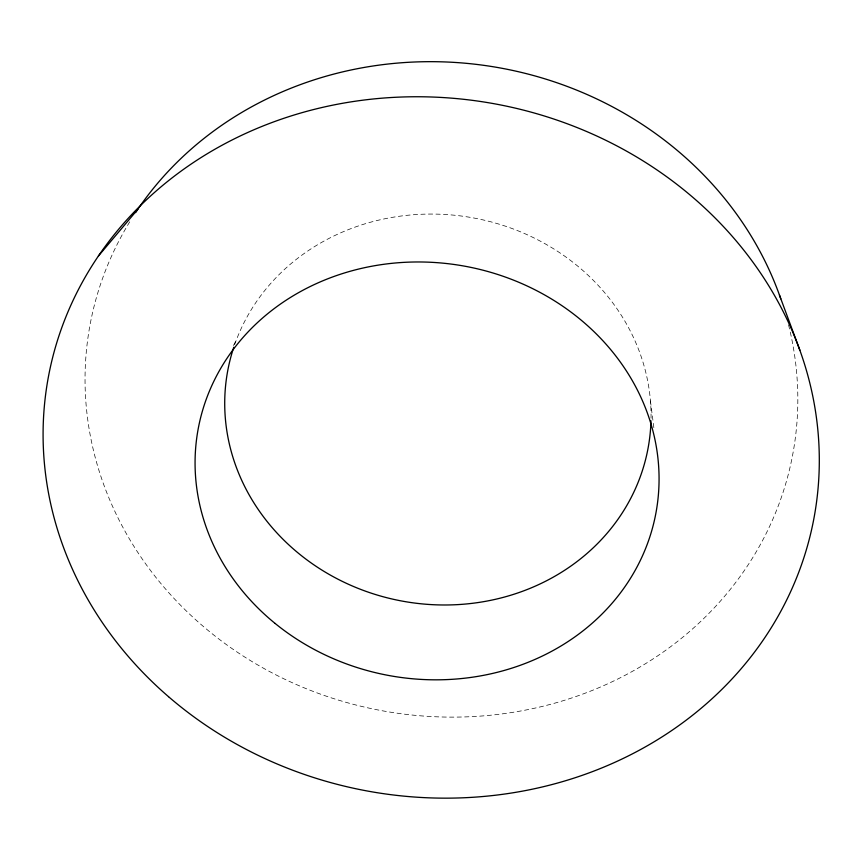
<?xml version="1.0" encoding="UTF-8"?>
<svg xmlns="http://www.w3.org/2000/svg" width="862" height="862" viewBox="0 0 862 862"><rect width="100%" height="100%" fill="white"/><g stroke="black" fill="none" stroke-linecap="round" stroke-linejoin="round"><path stroke-width="0.65" stroke-dasharray="4.31 3.23" d="M233.462 345.522L236.511 339.596M650.444 400.938L654.183 430.235M788.525 324.802A357.277 326.763 10 0 1 392.167 712.443A357.277 326.763 10 0 1 129.753 221.782M234.658 344.671A213.711 194.866 10 0 1 472.473 217.752A213.711 194.866 10 0 1 651.015 419.492"/><path stroke-width="1.29" d="M98.397 256.036L137.855 209.261M779.431 294.998L799.85 350.209M650.982 420.818A213.711 194.866 10 0 1 404.03 601.428A213.711 194.866 10 0 1 233.785 347.235M135.582 212.634A357.277 326.763 10 0 1 482.073 65.103A357.277 326.763 10 0 1 780.778 298.823M275.129 623.452A232.708 208.151 10 0 0 654.872 518.256A232.708 208.151 10 0 0 351.19 270.991A232.708 208.151 10 0 0 275.129 623.452M168.532 696.69A389.247 349.433 10 0 0 809.968 536.509A389.247 349.433 10 0 0 315.093 109.162A389.247 349.433 10 0 0 168.532 696.69"/></g></svg>
